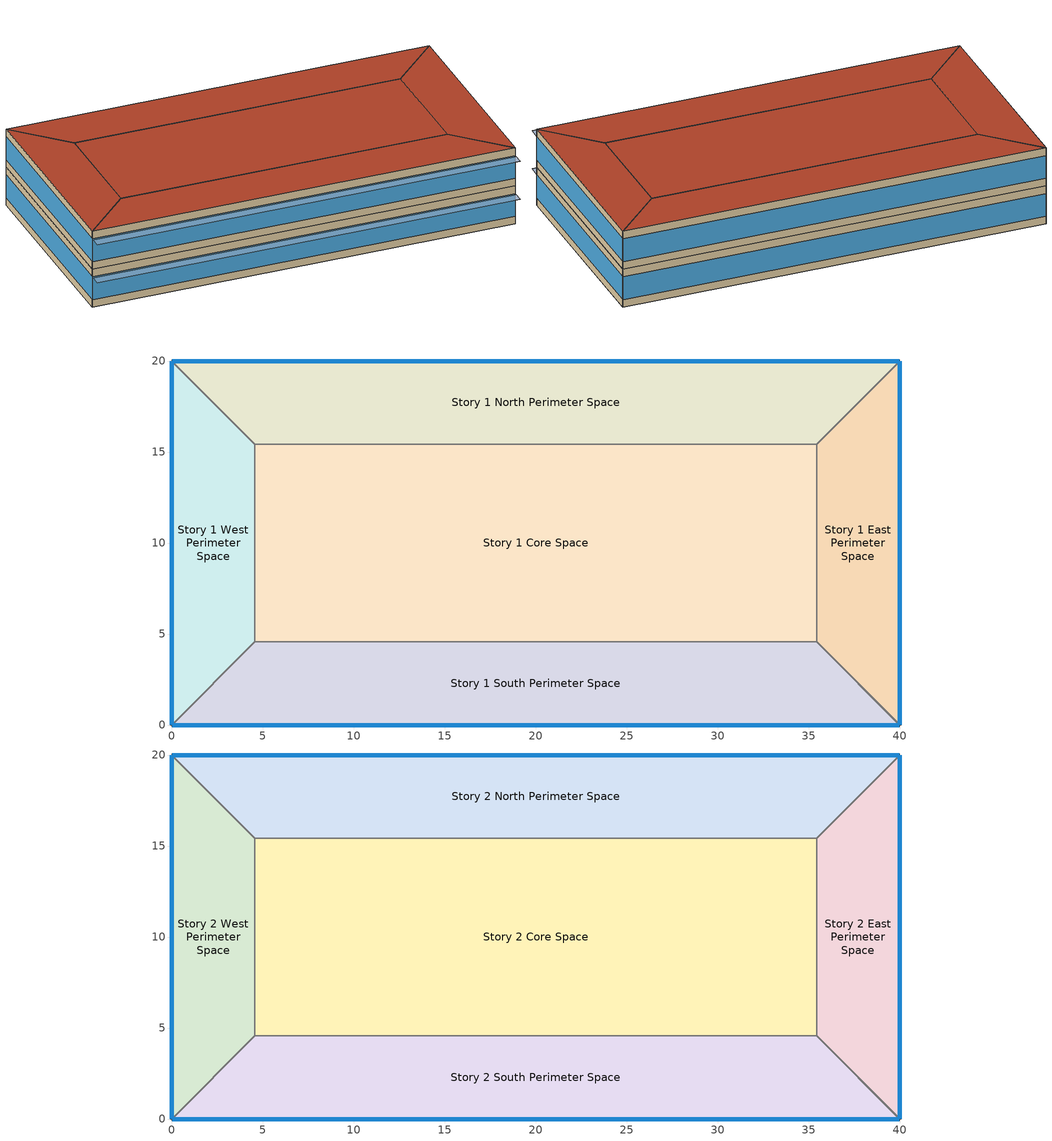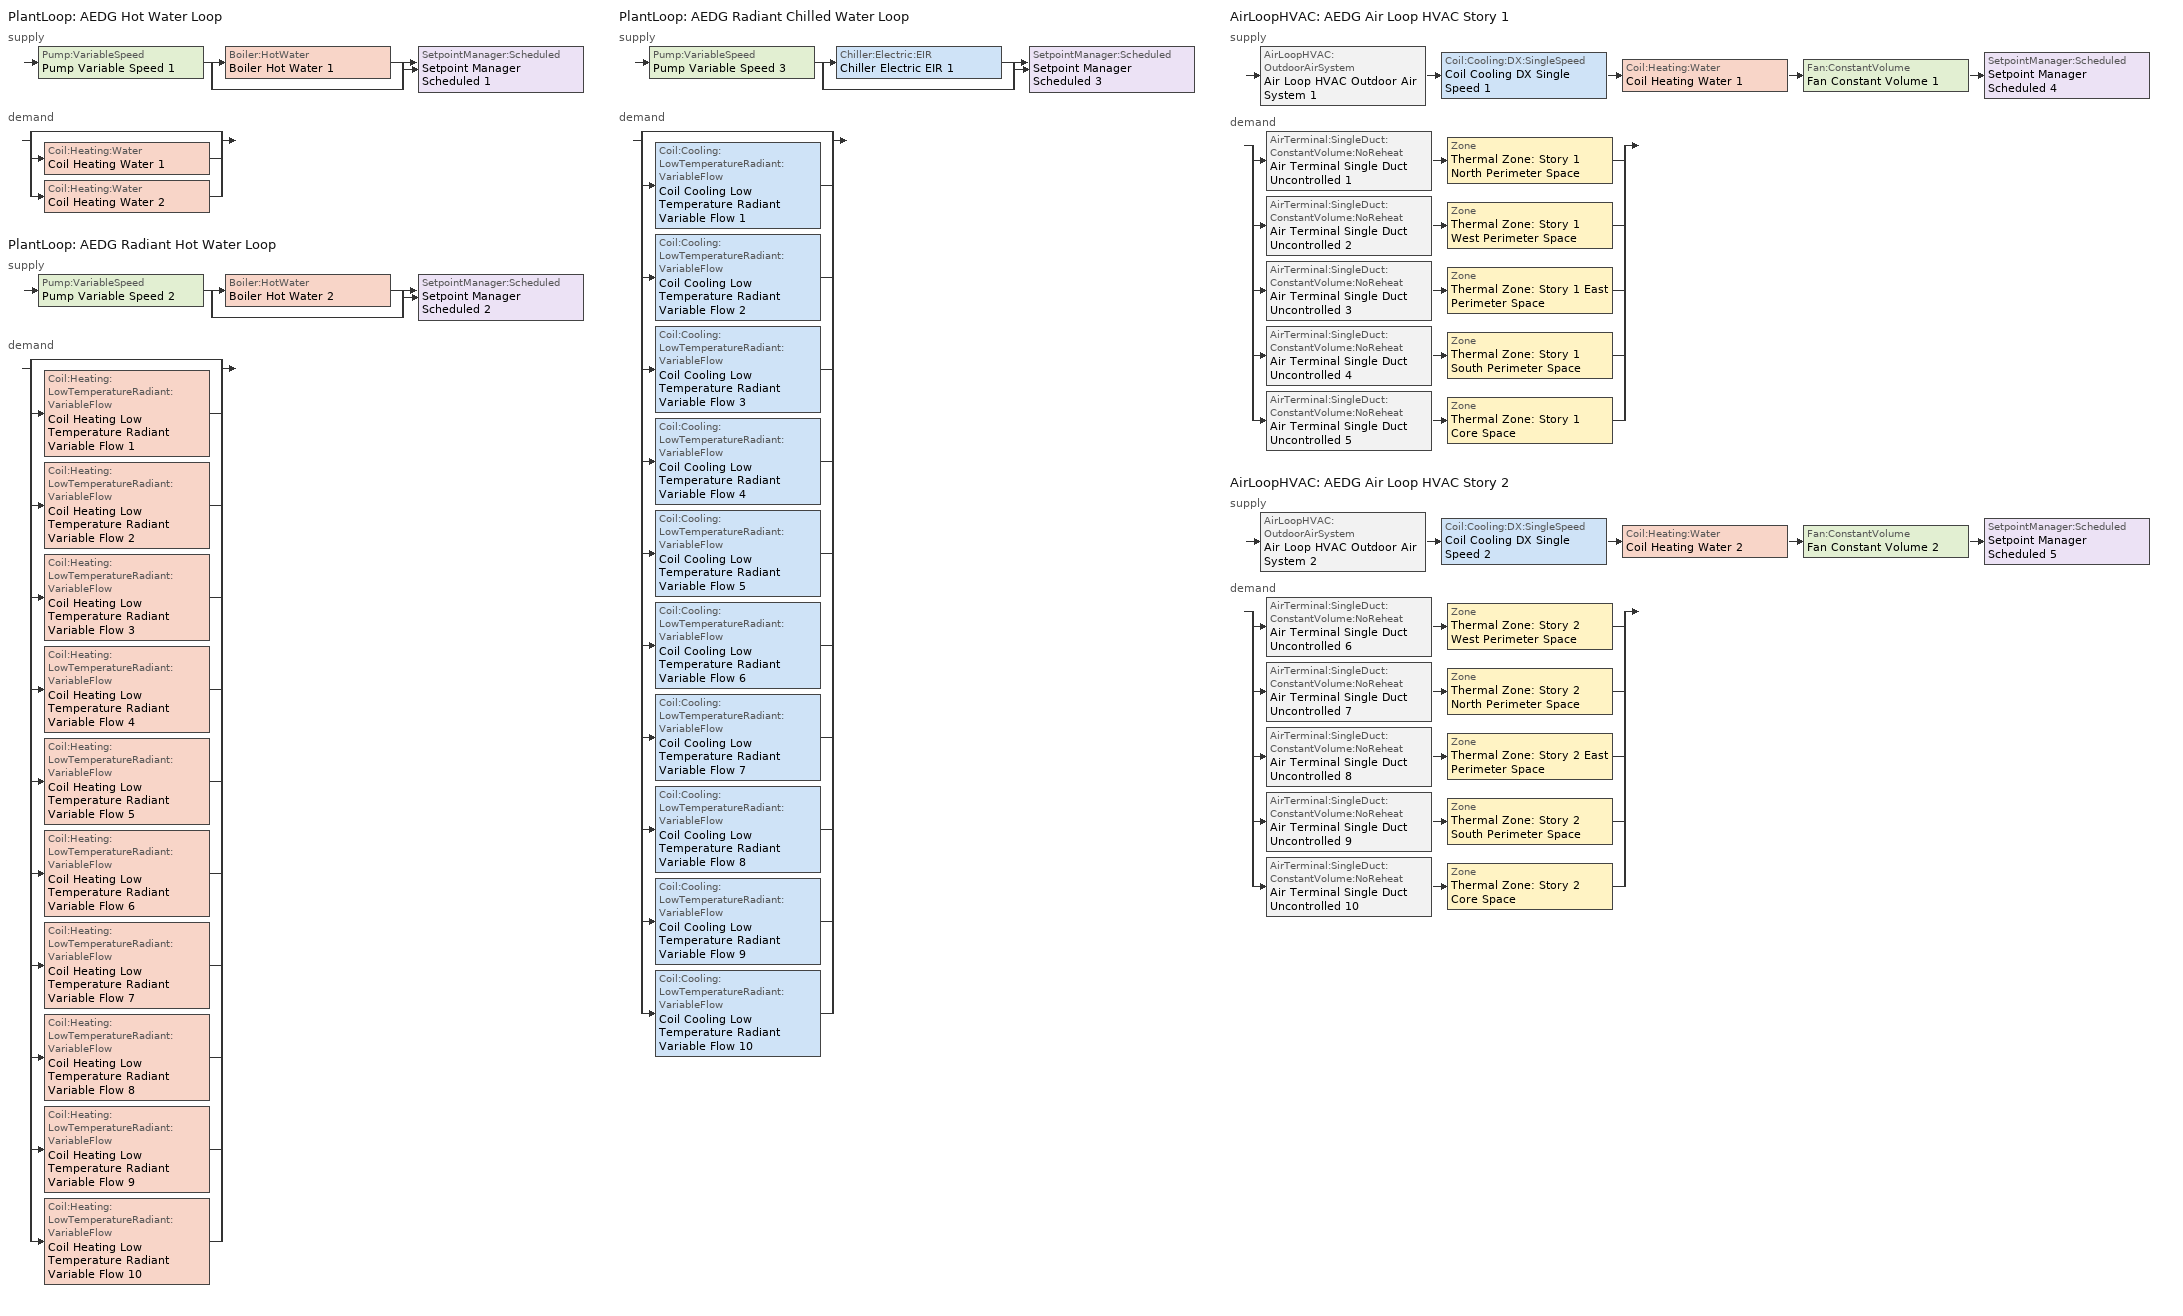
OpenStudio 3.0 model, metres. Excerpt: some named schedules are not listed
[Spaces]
Story 1 West Perimeter Space
 floor ground (Construction Internal Source 6): 0,20 4.57,15.43 4.57,4.57 0,0 z0
 wall outside: 0,20 0,0 z0:3.8
 wall to Story 1 North Perimeter Space: 4.57,15.43 0,20 z0:3.8
 wall to Story 1 Core Space: 4.57,4.57 4.57,15.43 z0:3.8
 wall to Story 1 South Perimeter Space: 0,0 4.57,4.57 z0:3.8
 window: 0,19.97 0,0.03 z0.76:3.05
Story 1 North Perimeter Space
 floor ground (Construction Internal Source 10): 40,20 35.43,15.43 4.57,15.43 0,20 z0
 wall outside: 40,20 0,20 z0:3.8
 wall to Story 1 East Perimeter Space: 35.43,15.43 40,20 z0:3.8
 wall to Story 1 Core Space: 4.57,15.43 35.43,15.43 z0:3.8
 window: 39.97,20 0.03,20 z0.76:3.04
Story 1 East Perimeter Space
 floor ground (Construction Internal Source 1): 40,20 40,0 35.43,4.57 35.43,15.43 z0
 wall outside: 40,0 40,20 z0:3.8
 wall to Story 1 South Perimeter Space: 35.43,4.57 40,0 z0:3.8
 wall to Story 1 Core Space: 35.43,15.43 35.43,4.57 z0:3.8
 window: 40,0.03 40,19.97 z0.76:3.05
Story 1 South Perimeter Space
 floor ground (Construction Internal Source 3): 35.43,4.57 40,0 0,0 4.57,4.57 z0
 wall outside: 0,0 40,0 z0:3.8
 wall to Story 1 Core Space: 35.43,4.57 4.57,4.57 z0:3.8
 window: 0.03,0 39.97,0 z0.76:3.04
Story 1 Core Space
 floor ground (Construction Internal Source 5): 35.43,15.43 35.43,4.57 4.57,4.57 4.57,15.43 z0
Story 2 West Perimeter Space
 floor to Story 1 West Perimeter Space (Construction Internal Source 7): 0,20 4.57,15.43 4.57,4.57 0,0 z3.8
 wall outside: 0,20 0,0 z3.8:7.6
 wall to Story 2 North Perimeter Space: 4.57,15.43 0,20 z3.8:7.6
 wall to Story 2 Core Space: 4.57,4.57 4.57,15.43 z3.8:7.6
 wall to Story 2 South Perimeter Space: 0,0 4.57,4.57 z3.8:7.6
 window: 0,19.97 0,0.03 z4.56:6.85
 roof outside: 0,0 4.57,4.57 4.57,15.43 0,20 z7.6
Story 2 North Perimeter Space
 floor to Story 1 North Perimeter Space (Construction Internal Source 2): 40,20 35.43,15.43 4.57,15.43 0,20 z3.8
 wall outside: 40,20 0,20 z3.8:7.6
 wall to Story 2 East Perimeter Space: 35.43,15.43 40,20 z3.8:7.6
 wall to Story 2 Core Space: 4.57,15.43 35.43,15.43 z3.8:7.6
 window: 39.97,20 0.03,20 z4.56:6.84
 roof outside: 35.43,15.43 40,20 0,20 4.57,15.43 z7.6
Story 2 East Perimeter Space
 floor to Story 1 East Perimeter Space (Construction Internal Source 8): 40,20 40,0 35.43,4.57 35.43,15.43 z3.8
 wall outside: 40,0 40,20 z3.8:7.6
 wall to Story 2 South Perimeter Space: 35.43,4.57 40,0 z3.8:7.6
 wall to Story 2 Core Space: 35.43,15.43 35.43,4.57 z3.8:7.6
 window: 40,0.03 40,19.97 z4.56:6.85
 roof outside: 40,0 40,20 35.43,15.43 35.43,4.57 z7.6
Story 2 South Perimeter Space
 floor to Story 1 South Perimeter Space (Construction Internal Source 9): 35.43,4.57 40,0 0,0 4.57,4.57 z3.8
 wall outside: 0,0 40,0 z3.8:7.6
 wall to Story 2 Core Space: 35.43,4.57 4.57,4.57 z3.8:7.6
 window: 0.03,0 39.97,0 z4.56:6.84
 roof outside: 40,0 35.43,4.57 4.57,4.57 0,0 z7.6
Story 2 Core Space
 floor to Story 1 Core Space (Construction Internal Source 4): 35.43,15.43 35.43,4.57 4.57,4.57 4.57,15.43 z3.8
 roof outside: 35.43,4.57 35.43,15.43 4.57,15.43 4.57,4.57 z7.6
shading: 39.97,-1.14 39.97,0 0.03,0 0.03,-1.14 z6.84; 39.97,-1.14 39.97,0 0.03,0 0.03,-1.14 z3.04
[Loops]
PlantLoop 'AEDG Hot Water Loop'
 supply: Pump:VariableSpeed 'Pump Variable Speed 1' > split
  | Boiler:HotWater 'Boiler Hot Water 1'
  | bypass
  join > SetpointManager:Scheduled 'Setpoint Manager Scheduled 1'
 demand: split
  | bypass
  | Coil:Heating:Water 'Coil Heating Water 1'
  | Coil:Heating:Water 'Coil Heating Water 2'
PlantLoop 'AEDG Radiant Hot Water Loop'
 supply: Pump:VariableSpeed 'Pump Variable Speed 2' > split
  | Boiler:HotWater 'Boiler Hot Water 2'
  | bypass
  join > SetpointManager:Scheduled 'Setpoint Manager Scheduled 2'
 demand: split
  | bypass
  | Coil:Heating:LowTemperatureRadiant:VariableFlow 'Coil Heating Low Temperature Radiant Variable Flow 1'
  | Coil:Heating:LowTemperatureRadiant:VariableFlow 'Coil Heating Low Temperature Radiant Variable Flow 2'
  | Coil:Heating:LowTemperatureRadiant:VariableFlow 'Coil Heating Low Temperature Radiant Variable Flow 3'
  | Coil:Heating:LowTemperatureRadiant:VariableFlow 'Coil Heating Low Temperature Radiant Variable Flow 4'
  | Coil:Heating:LowTemperatureRadiant:VariableFlow 'Coil Heating Low Temperature Radiant Variable Flow 5'
  | Coil:Heating:LowTemperatureRadiant:VariableFlow 'Coil Heating Low Temperature Radiant Variable Flow 6'
  | Coil:Heating:LowTemperatureRadiant:VariableFlow 'Coil Heating Low Temperature Radiant Variable Flow 7'
  | Coil:Heating:LowTemperatureRadiant:VariableFlow 'Coil Heating Low Temperature Radiant Variable Flow 8'
  | Coil:Heating:LowTemperatureRadiant:VariableFlow 'Coil Heating Low Temperature Radiant Variable Flow 9'
  | Coil:Heating:LowTemperatureRadiant:VariableFlow 'Coil Heating Low Temperature Radiant Variable Flow 10'
PlantLoop 'AEDG Radiant Chilled Water Loop'
 supply: Pump:VariableSpeed 'Pump Variable Speed 3' > split
  | Chiller:Electric:EIR 'Chiller Electric EIR 1'
  | bypass
  join > SetpointManager:Scheduled 'Setpoint Manager Scheduled 3'
 demand: split
  | bypass
  | Coil:Cooling:LowTemperatureRadiant:VariableFlow 'Coil Cooling Low Temperature Radiant Variable Flow 1'
  | Coil:Cooling:LowTemperatureRadiant:VariableFlow 'Coil Cooling Low Temperature Radiant Variable Flow 2'
  | Coil:Cooling:LowTemperatureRadiant:VariableFlow 'Coil Cooling Low Temperature Radiant Variable Flow 3'
  | Coil:Cooling:LowTemperatureRadiant:VariableFlow 'Coil Cooling Low Temperature Radiant Variable Flow 4'
  | Coil:Cooling:LowTemperatureRadiant:VariableFlow 'Coil Cooling Low Temperature Radiant Variable Flow 5'
  | Coil:Cooling:LowTemperatureRadiant:VariableFlow 'Coil Cooling Low Temperature Radiant Variable Flow 6'
  | Coil:Cooling:LowTemperatureRadiant:VariableFlow 'Coil Cooling Low Temperature Radiant Variable Flow 7'
  | Coil:Cooling:LowTemperatureRadiant:VariableFlow 'Coil Cooling Low Temperature Radiant Variable Flow 8'
  | Coil:Cooling:LowTemperatureRadiant:VariableFlow 'Coil Cooling Low Temperature Radiant Variable Flow 9'
  | Coil:Cooling:LowTemperatureRadiant:VariableFlow 'Coil Cooling Low Temperature Radiant Variable Flow 10'
AirLoopHVAC 'AEDG Air Loop HVAC Story 1'
 supply: AirLoopHVAC:OutdoorAirSystem 'Air Loop HVAC Outdoor Air System 1' > Coil:Cooling:DX:SingleSpeed 'Coil Cooling DX Single Speed 1' > Coil:Heating:Water 'Coil Heating Water 1' > Fan:ConstantVolume 'Fan Constant Volume 1' > SetpointManager:Scheduled 'Setpoint Manager Scheduled 4'
 demand: split
  | AirTerminal:SingleDuct:ConstantVolume:NoReheat 'Air Terminal Single Duct Uncontrolled 1' > Zone 'Thermal Zone: Story 1 North Perimeter Space'
  | AirTerminal:SingleDuct:ConstantVolume:NoReheat 'Air Terminal Single Duct Uncontrolled 2' > Zone 'Thermal Zone: Story 1 West Perimeter Space'
  | AirTerminal:SingleDuct:ConstantVolume:NoReheat 'Air Terminal Single Duct Uncontrolled 3' > Zone 'Thermal Zone: Story 1 East Perimeter Space'
  | AirTerminal:SingleDuct:ConstantVolume:NoReheat 'Air Terminal Single Duct Uncontrolled 4' > Zone 'Thermal Zone: Story 1 South Perimeter Space'
  | AirTerminal:SingleDuct:ConstantVolume:NoReheat 'Air Terminal Single Duct Uncontrolled 5' > Zone 'Thermal Zone: Story 1 Core Space'
AirLoopHVAC 'AEDG Air Loop HVAC Story 2'
 supply: AirLoopHVAC:OutdoorAirSystem 'Air Loop HVAC Outdoor Air System 2' > Coil:Cooling:DX:SingleSpeed 'Coil Cooling DX Single Speed 2' > Coil:Heating:Water 'Coil Heating Water 2' > Fan:ConstantVolume 'Fan Constant Volume 2' > SetpointManager:Scheduled 'Setpoint Manager Scheduled 5'
 demand: split
  | AirTerminal:SingleDuct:ConstantVolume:NoReheat 'Air Terminal Single Duct Uncontrolled 6' > Zone 'Thermal Zone: Story 2 West Perimeter Space'
  | AirTerminal:SingleDuct:ConstantVolume:NoReheat 'Air Terminal Single Duct Uncontrolled 7' > Zone 'Thermal Zone: Story 2 North Perimeter Space'
  | AirTerminal:SingleDuct:ConstantVolume:NoReheat 'Air Terminal Single Duct Uncontrolled 8' > Zone 'Thermal Zone: Story 2 East Perimeter Space'
  | AirTerminal:SingleDuct:ConstantVolume:NoReheat 'Air Terminal Single Duct Uncontrolled 9' > Zone 'Thermal Zone: Story 2 South Perimeter Space'
  | AirTerminal:SingleDuct:ConstantVolume:NoReheat 'Air Terminal Single Duct Uncontrolled 10' > Zone 'Thermal Zone: Story 2 Core Space'
[ClimateZones]
Climate Zone Institution Name 1=ASHRAE; Climate Zone Document Name 1=ANSI/ASHRAE Standard 169; Climate Zone Document Year 1=2006; Climate Zone Value 1=2A; Climate Zone Institution Name 2=CEC; Climate Zone Document Name 2=California Climate Zone Descriptions; Climate Zone Document Year 2=1995
[Building]
Building 1: Space Type=90.1-2010 - Office - OpenOffice; Default Construction Set=90.1-2010 - CZ2 - Office; Standards Building Type=Office
[Site]
Austin Mueller Municipal Ap  U: Latitude {deg}=30.29; Longitude {deg}=-97.74; Time Zone {hr}=-6; Elevation {m}=213
[SizingPeriod:DesignDay] Barometric Pressure {Pa}=98792; Sky Clearness=0; Rain Indicator=0; Snow Indicator=0; Day of Month=21; Daylight Saving Time Indicator=0; Dry-Bulb Temperature Range Modifier Type=DefaultMultipliers
Name | Maximum Dry-Bulb Temperature {C} | Daily Dry-Bulb Temperature Range {deltaC} | Humidity Indicating Conditions at Maximum Dry-Bulb | Wind Speed {m/s} | Wind Direction {deg} | Month | Day Type | Humidity Indicating Type | Solar Model Indicator | ASHRAE Taub | ASHRAE Taud
Austin Mueller Municipal Ap Ann Clg .4% Condns WB=>MDB | 32.1 | 12.5 | 26.2 | 3.7 | 190 | 8 | SummerDesignDay | Wetbulb | ASHRAETau | 0.457 | 2.114
Austin Mueller Municipal Ap Ann Hum_n 99.6% Condns DP=>MCDB | 1.3 | 0 | -11.9 | 3.2 | 10 | 1 | WinterDesignDay | Dewpoint | ASHRAEClearSky
Austin Mueller Municipal Ap Ann Htg Wind 99.6% Condns WS=>MCDB | 8.3 | 0 | 8.3 | 11.5 | 10 | 1 | WinterDesignDay | Wetbulb | ASHRAEClearSky
Austin Mueller Municipal Ap Ann Clg .4% Condns Enth=>MDB | 32 | 12.5 | 81800 | 3.7 | 190 | 8 | SummerDesignDay | Enthalpy | ASHRAETau | 0.457 | 2.114
[DefaultConstructionSet]
90.1-2010 - CZ2 - Office: Default Exterior Surface Constructions=Default Surface Constructions 1; Default Interior Surface Constructions=Default Surface Constructions 2; Default Ground Contact Surface Constructions=Default Surface Constructions 3; Default Exterior SubSurface Constructions=Default Sub Surface Constructions 1; Default Interior SubSurface Constructions=Default Sub Surface Constructions 2; Interior Partition Construction=Interior Partition
[DefaultSurfaceConstructions]
Name | Floor Construction | Wall Construction | Roof Ceiling Construction
Default Surface Constructions 1 | ExtSlabCarpet 4in ClimateZone 1-8 | ASHRAE 90.1-2010 ExtWall Mass ClimateZone 2 | ASHRAE 90.1-2010 ExtRoof IEAD ClimateZone 2-8
Default Surface Constructions 2 | Interior Floor | Interior Wall | Interior Ceiling
Default Surface Constructions 3 | ExtSlabCarpet 4in ClimateZone 1-8 | ExtSlabCarpet 4in ClimateZone 1-8 | ExtSlabCarpet 4in ClimateZone 1-8
[Construction]
ExtSlabCarpet 4in ClimateZone 1-8: MAT-CC05 4 HW CONCRETE, CP02 CARPET PAD
ASHRAE 90.1-2010 ExtWall Mass ClimateZone 2: 1IN Stucco, 8IN CONCRETE HW RefBldg, Mass Wall Insulation R-4.23 IP, 1/2IN Gypsum
ASHRAE 90.1-2010 ExtRoof IEAD ClimateZone 2-8: Roof Membrane, IEAD Roof Insulation R-19.72 IP, Metal Decking
Interior Floor: F16 Acoustic tile, F05 Ceiling air space resistance, M11 100mm lightweight concrete
Interior Wall: G01a 19mm gypsum board, F04 Wall air space resistance, G01a 19mm gypsum board
Interior Ceiling: M11 100mm lightweight concrete, F05 Ceiling air space resistance, F16 Acoustic tile
ASHRAE 90.1-2010 ExtWindow Metal ClimateZone 2: Fixed Window 4.26/0.25/0.16
Exterior Door: F08 Metal surface, I01 25mm insulation board
Interior Window: Clear 3mm
Interior Door; Interior Partition: G05 25mm wood
[Material]
Name | Roughness | Thickness {m} | Conductivity {W/m-K} | Density {kg/m3} | Specific Heat {J/kg-K} | Thermal Absorptance | Solar Absorptance | Visible Absorptance
MAT-CC05 4 HW CONCRETE | Rough | 0.1016 | 1.311 | 2240 | 836.8 | 0.9 | 0.85 | 0.85
1IN Stucco | Smooth | 0.0253 | 0.6918 | 1858 | 837 | 0.9 | 0.92 | 0.92
8IN CONCRETE HW RefBldg | Rough | 0.2032 | 1.311 | 2240 | 836.8 | 0.9 | 0.7 | 0.7
Mass Wall Insulation R-4.23 IP | MediumRough | 0.0365372 | 0.049 | 265 | 836.8 | 0.9 | 0.7 | 0.7
1/2IN Gypsum | Smooth | 0.0127 | 0.16 | 784.9 | 830 | 0.9 | 0.4 | 0.4
Roof Membrane | VeryRough | 0.0095 | 0.16 | 1121.29 | 1460 | 0.9 | 0.7 | 0.7
IEAD Roof Insulation R-19.72 IP | MediumRough | 0.170137 | 0.049 | 265 | 836.8 | 0.9 | 0.7 | 0.7
Metal Decking | MediumSmooth | 0.0015 | 45.006 | 7680 | 418.4 | 0.9 | 0.6 | 0.6
F16 Acoustic tile | MediumSmooth | 0.0191 | 0.06 | 368 | 590 | 0.9 | 0.3 | 0.3
M11 100mm lightweight concrete | MediumRough | 0.1016 | 0.53 | 1280 | 840 | 0.9 | 0.5 | 0.5
G01a 19mm gypsum board | MediumSmooth | 0.019 | 0.16 | 800 | 1090 | 0.9 | 0.4 | 0.4
F08 Metal surface | Smooth | 0.0008 | 45.28 | 7824 | 500 | 0.9 | 0.7 | 0.7
I01 25mm insulation board | MediumRough | 0.0254 | 0.03 | 43 | 1210 | 0.9 | 0.6 | 0.6
G05 25mm wood | MediumSmooth | 0.0254 | 0.15 | 608 | 1630 | 0.9 | 0.5 | 0.5
Material 1; Material 3; Material 5; Material 7; Material 9; Material 11; Material 13; Material 15; Material 17; Material 19 | Rough | 0.0254 | 0.02 | 56.06 | 1210
Material 2; Material 4; Material 6; Material 8; Material 10; Material 12; Material 14; Material 16; Material 18; Material 20 | MediumRough | 0.0508 | 2.31 | 2322 | 832
[Material:NoMass]
CP02 CARPET PAD: Roughness=Smooth; Thermal Resistance {m2-K/W}=0.1; Thermal Absorptance=0.9; Solar Absorptance=0.8; Visible Absorptance=0.8
[Material:AirGap]
Name | Thermal Resistance {m2-K/W}
F05 Ceiling air space resistance | 0.18
F04 Wall air space resistance | 0.15
[DefaultSubSurfaceConstructions]
Name | Fixed Window Construction | Operable Window Construction | Door Construction | Tubular Daylight Dome Construction | Tubular Daylight Diffuser Construction
Default Sub Surface Constructions 1 | ASHRAE 90.1-2010 ExtWindow Metal ClimateZone 2 | ASHRAE 90.1-2010 ExtWindow Metal ClimateZone 2 | Exterior Door | Interior Window | Interior Window
Default Sub Surface Constructions 2 | Interior Window | Interior Window | Interior Door
[WindowMaterial:SimpleGlazingSystem]
Fixed Window 4.26/0.25/0.16: U-Factor {W/m2-K}=4.2587; Solar Heat Gain Coefficient=0.25; Visible Transmittance=0.16
[WindowMaterial:Glazing]
Clear 3mm: Optical Data Type=SpectralAverage; Thickness {m}=0.003; Solar Transmittance at Normal Incidence=0.837; Front Side Solar Reflectance at Normal Incidence=0.075; Back Side Solar Reflectance at Normal Incidence=0; Visible Transmittance at Normal Incidence=0.898; Front Side Visible Reflectance at Normal Incidence=0.081; Back Side Visible Reflectance at Normal Incidence=0; Infrared Transmittance at Normal Incidence=0; Front Side Infrared Hemispherical Emissivity=0.84; Back Side Infrared Hemispherical Emissivity=0.84; Conductivity {W/m-K}=0.9; Dirt Correction Factor for Solar and Visible Transmittance=1; Solar Diffusing=No
[Construction:InternalSource]
Construction Internal Source 1: 2, Material 1, Material 2, Material 2
Construction Internal Source 2: 2, Material 3, Material 4, Material 4
Construction Internal Source 3: 2, Material 5, Material 6, Material 6
Construction Internal Source 4: 2, Material 7, Material 8, Material 8
Construction Internal Source 5: 2, Material 9, Material 10, Material 10
Construction Internal Source 6: 2, Material 11, Material 12, Material 12
Construction Internal Source 7: 2, Material 13, Material 14, Material 14
Construction Internal Source 8: 2, Material 15, Material 16, Material 16
Construction Internal Source 9: 2, Material 17, Material 18, Material 18
Construction Internal Source 10: 2, Material 19, Material 20, Material 20
[DesignSpecification:OutdoorAir] Outdoor Air Method=Sum; Outdoor Air Flow per Person {m3/s-person}=0.00235974; Outdoor Air Flow per Floor Area {m3/s-m2}=0.0003048
90.1-2010 - Office - ClosedOffice Ventilation; 90.1-2010 - Office - Conference Ventilation; 90.1-2010 - Office - OpenOffice Ventilation
[ThermostatSetpoint:DualSetpoint] Heating Setpoint Temperature Schedule=Medium Office HtgSetp; Cooling Setpoint Temperature Schedule=Medium Office ClgSetp
Thermostat Setpoint Dual Setpoint 1; Thermostat Setpoint Dual Setpoint 2; Thermostat Setpoint Dual Setpoint 3; Thermostat Setpoint Dual Setpoint 4; Thermostat Setpoint Dual Setpoint 5; Thermostat Setpoint Dual Setpoint 6; Thermostat Setpoint Dual Setpoint 7; Thermostat Setpoint Dual Setpoint 8; Thermostat Setpoint Dual Setpoint 9; Thermostat Setpoint Dual Setpoint 10
[SpaceType] Standards Building Type=Office
Name | Default Schedule Set | Design Specification Outdoor Air Object | Standards Space Type
90.1-2010 - Office - ClosedOffice | 90.1-2010 - Office - ClosedOffice Schedule Set | 90.1-2010 - Office - ClosedOffice Ventilation | ClosedOffice
90.1-2010 - Office - Conference | 90.1-2010 - Office - Conference Schedule Set | 90.1-2010 - Office - Conference Ventilation | Conference
90.1-2010 - Office - OpenOffice | 90.1-2010 - Office - OpenOffice Schedule Set | 90.1-2010 - Office - OpenOffice Ventilation | OpenOffice
[DefaultScheduleSet] Number of People Schedule=Medium Office Bldg Occ; People Activity Level Schedule=Medium Office Activity; Lighting Schedule=Office Bldg Light; Electric Equipment Schedule=Medium Office Bldg Equip; Infiltration Schedule=Medium Office Infil Quarter On
90.1-2010 - Office - ClosedOffice Schedule Set; 90.1-2010 - Office - Conference Schedule Set; 90.1-2010 - Office - OpenOffice Schedule Set
[Lights:Definition] Design Level Calculation Method=Watts/Area
Name | Watts per Space Floor Area {W/m2}
90.1-2010 - Office - ClosedOffice Lights Definition | 11.9479
90.1-2010 - Office - Conference Lights Definition | 132.396
90.1-2010 - Office - OpenOffice Lights Definition | 10.5486
[Lights]
Name | Lights Definition | Space or SpaceType
90.1-2010 - Office - ClosedOffice Lights | 90.1-2010 - Office - ClosedOffice Lights Definition | 90.1-2010 - Office - ClosedOffice
90.1-2010 - Office - Conference Lights | 90.1-2010 - Office - Conference Lights Definition | 90.1-2010 - Office - Conference
90.1-2010 - Office - OpenOffice Lights | 90.1-2010 - Office - OpenOffice Lights Definition | 90.1-2010 - Office - OpenOffice
[People:Definition] Number of People Calculation Method=People/Area; Fraction Radiant=0.3
Name | People per Space Floor Area {person/m2}
90.1-2010 - Office - ClosedOffice People Definition | 0.0511286
90.1-2010 - Office - Conference People Definition | 0.538196
90.1-2010 - Office - OpenOffice People Definition | 0.0565105
[People]
Name | People Definition | Space or SpaceType
90.1-2010 - Office - ClosedOffice People | 90.1-2010 - Office - ClosedOffice People Definition | 90.1-2010 - Office - ClosedOffice
90.1-2010 - Office - Conference People | 90.1-2010 - Office - Conference People Definition | 90.1-2010 - Office - Conference
90.1-2010 - Office - OpenOffice People | 90.1-2010 - Office - OpenOffice People Definition | 90.1-2010 - Office - OpenOffice
[SpaceInfiltration:DesignFlowRate] Design Flow Rate Calculation Method=Flow/ExteriorArea; Flow per Exterior Surface Area {m3/s-m2}=0.000226568
Name | Space or SpaceType
90.1-2010 - Office - ClosedOffice Infiltration | 90.1-2010 - Office - ClosedOffice
90.1-2010 - Office - Conference Infiltration | 90.1-2010 - Office - Conference
90.1-2010 - Office - OpenOffice Infiltration | 90.1-2010 - Office - OpenOffice
[ElectricEquipment:Definition] Design Level Calculation Method=Watts/Area
Name | Watts per Space Floor Area {W/m2}
90.1-2010 - Office - ClosedOffice Electric Equipment Definition | 6.8889
90.1-2010 - Office - Conference Electric Equipment Definition | 3.98265
90.1-2010 - Office - OpenOffice Electric Equipment Definition | 7.64238
[ElectricEquipment]
Name | Electric Equipment Definition | Space or SpaceType
90.1-2010 - Office - ClosedOffice Electric Equipment | 90.1-2010 - Office - ClosedOffice Electric Equipment Definition | 90.1-2010 - Office - ClosedOffice
90.1-2010 - Office - Conference Electric Equipment | 90.1-2010 - Office - Conference Electric Equipment Definition | 90.1-2010 - Office - Conference
90.1-2010 - Office - OpenOffice Electric Equipment | 90.1-2010 - Office - OpenOffice Electric Equipment Definition | 90.1-2010 - Office - OpenOffice
[BuildingStory] Nominal Floor to Floor Height {m}=3.8
Name | Nominal Z Coordinate {m}
Story 1 | 0
Story 2 | 3.8
[Space]
Name | Building Story | Thermal Zone | Space Type
Story 1 West Perimeter Space | Story 1 | Thermal Zone: Story 1 West Perimeter Space
Story 1 North Perimeter Space | Story 1 | Thermal Zone: Story 1 North Perimeter Space
Story 1 East Perimeter Space | Story 1 | Thermal Zone: Story 1 East Perimeter Space
Story 1 South Perimeter Space | Story 1 | Thermal Zone: Story 1 South Perimeter Space
Story 1 Core Space | Story 1 | Thermal Zone: Story 1 Core Space
Story 2 West Perimeter Space | Story 2 | Thermal Zone: Story 2 West Perimeter Space | 90.1-2010 - Office - ClosedOffice
Story 2 North Perimeter Space | Story 2 | Thermal Zone: Story 2 North Perimeter Space | 90.1-2010 - Office - ClosedOffice
Story 2 East Perimeter Space | Story 2 | Thermal Zone: Story 2 East Perimeter Space | 90.1-2010 - Office - ClosedOffice
Story 2 South Perimeter Space | Story 2 | Thermal Zone: Story 2 South Perimeter Space
Story 2 Core Space | Story 2 | Thermal Zone: Story 2 Core Space | 90.1-2010 - Office - Conference
[ThermalZone] Use Ideal Air Loads=No
Name | Thermostat
Thermal Zone: Story 1 West Perimeter Space | Thermostat Setpoint Dual Setpoint 2
Thermal Zone: Story 1 Core Space | Thermostat Setpoint Dual Setpoint 1
Thermal Zone: Story 1 North Perimeter Space | Thermostat Setpoint Dual Setpoint 3
Thermal Zone: Story 1 South Perimeter Space | Thermostat Setpoint Dual Setpoint 4
Thermal Zone: Story 2 East Perimeter Space | Thermostat Setpoint Dual Setpoint 5
Thermal Zone: Story 2 West Perimeter Space | Thermostat Setpoint Dual Setpoint 6
Thermal Zone: Story 2 Core Space | Thermostat Setpoint Dual Setpoint 7
Thermal Zone: Story 1 East Perimeter Space | Thermostat Setpoint Dual Setpoint 8
Thermal Zone: Story 2 South Perimeter Space | Thermostat Setpoint Dual Setpoint 9
Thermal Zone: Story 2 North Perimeter Space | Thermostat Setpoint Dual Setpoint 10
[Sizing:Zone] Zone Cooling Design Supply Air Temperature Input Method=SupplyAirTemperature; Zone Cooling Design Supply Air Temperature {C}=14; Zone Cooling Design Supply Air Temperature Difference {deltaC}=11.11; Zone Heating Design Supply Air Temperature Input Method=SupplyAirTemperature; Zone Heating Design Supply Air Temperature {C}=40; Zone Heating Design Supply Air Temperature Difference {deltaC}=11.11; Zone Cooling Design Supply Air Humidity Ratio {kg-H2O/kg-air}=0.0085; Zone Heating Design Supply Air Humidity Ratio {kg-H2O/kg-air}=0.008; Cooling Design Air Flow Method=DesignDay; Heating Design Air Flow Method=DesignDay; Account for Dedicated Outdoor Air System=No; Dedicated Outdoor Air System Control Strategy=NeutralSupplyAir; Dedicated Outdoor Air Low Setpoint Temperature for Design {C}=autosize; Dedicated Outdoor Air High Setpoint Temperature for Design {C}=autosize
Thermal Zone: Story 1 West Perimeter Space; Thermal Zone: Story 1 Core Space; Thermal Zone: Story 1 North Perimeter Space; Thermal Zone: Story 1 South Perimeter Space; Thermal Zone: Story 2 East Perimeter Space; Thermal Zone: Story 2 West Perimeter Space; Thermal Zone: Story 2 Core Space; Thermal Zone: Story 1 East Perimeter Space; Thermal Zone: Story 2 South Perimeter Space; Thermal Zone: Story 2 North Perimeter Space
[Zone equipment]
Thermal Zone: Story 1 West Perimeter Space: Air Terminal Single Duct Uncontrolled 2, Zone HVAC Low Temperature Radiant Variable Flow 6
Thermal Zone: Story 1 Core Space: Air Terminal Single Duct Uncontrolled 5, Zone HVAC Low Temperature Radiant Variable Flow 5
Thermal Zone: Story 1 North Perimeter Space: Air Terminal Single Duct Uncontrolled 1, Zone HVAC Low Temperature Radiant Variable Flow 10
Thermal Zone: Story 1 South Perimeter Space: Air Terminal Single Duct Uncontrolled 4, Zone HVAC Low Temperature Radiant Variable Flow 3
Thermal Zone: Story 2 East Perimeter Space: Air Terminal Single Duct Uncontrolled 8, Zone HVAC Low Temperature Radiant Variable Flow 8
Thermal Zone: Story 2 West Perimeter Space: Air Terminal Single Duct Uncontrolled 6, Zone HVAC Low Temperature Radiant Variable Flow 7
Thermal Zone: Story 2 Core Space: Air Terminal Single Duct Uncontrolled 10, Zone HVAC Low Temperature Radiant Variable Flow 4
Thermal Zone: Story 1 East Perimeter Space: Air Terminal Single Duct Uncontrolled 3, Zone HVAC Low Temperature Radiant Variable Flow 1
Thermal Zone: Story 2 South Perimeter Space: Air Terminal Single Duct Uncontrolled 9, Zone HVAC Low Temperature Radiant Variable Flow 9
Thermal Zone: Story 2 North Perimeter Space: Air Terminal Single Duct Uncontrolled 7, Zone HVAC Low Temperature Radiant Variable Flow 2
[PlantLoop] Glycol Concentration=0; Plant Loop Volume {m3}=Autocalculate; Load Distribution Scheme=Optimal
Name | Fluid Type | Maximum Loop Temperature {C} | Minimum Loop Temperature {C}
AEDG Hot Water Loop; AEDG Radiant Hot Water Loop | Water | 100 | 10
AEDG Radiant Chilled Water Loop |  | 98 | 1
[Sizing:Plant] Sizing Option=NonCoincident; Zone Timesteps in Averaging Window=1; Coincident Sizing Factor Mode=None
Name | Loop Type | Design Loop Exit Temperature {C} | Loop Design Temperature Difference {deltaC}
AEDG Hot Water Loop | Heating | 82 | 11
AEDG Radiant Hot Water Loop | Heating | 60 | 11
AEDG Radiant Chilled Water Loop | Cooling | 15 | 6.7
[Pump:VariableSpeed] Motor Efficiency=0.9; Coefficient 1 of the Part Load Performance Curve=0; Coefficient 2 of the Part Load Performance Curve=0.0216; Coefficient 3 of the Part Load Performance Curve=-0.0325; Coefficient 4 of the Part Load Performance Curve=1.0095; Pump Control Type=Intermittent; Skin Loss Radiative Fraction=0.5; Design Power Sizing Method=PowerPerFlowPerPressure; Design Electric Power per Unit Flow Rate {W/(m3/s)}=348701.1; Design Shaft Power per Unit Flow Rate per Unit Head {W-s/m3-Pa}=1.28205; Design Minimum Flow Rate Fraction=0
Name | Rated Pump Head {Pa}
Pump Variable Speed 1; Pump Variable Speed 2 | 119563
Pump Variable Speed 3 | 149453
[Boiler:HotWater] Nominal Thermal Efficiency=0.9; Water Outlet Upper Temperature Limit {C}=99; Boiler Flow Mode=ConstantFlow; Parasitic Electric Load {W}=0; Sizing Factor=1
Boiler Hot Water 1; Boiler Hot Water 2
[SetpointManager:Scheduled] Control Variable=Temperature
Name | Schedule
Setpoint Manager Scheduled 1 | AEDG HW-Loop-Temp-Schedule
Setpoint Manager Scheduled 2 | AEDG HW-Radiant-Loop-Temp-Schedule
Setpoint Manager Scheduled 3 | AEDG CW-Radiant-Loop-Temp-Schedule
Setpoint Manager Scheduled 4; Setpoint Manager Scheduled 5 | AEDG DOAS Temperature Setpoint Schedule
[Chiller:Electric:EIR]
Chiller Electric EIR 1: Reference Capacity {W}=Autosize; Reference COP {W/W}=2.93; Reference Chilled Water Flow Rate {m3/s}=Autosize; Cooling Capacity Function of Temperature Curve=Curve Biquadratic 1; Electric Input to Cooling Output Ratio Function of Temperature Curve=Curve Biquadratic 2; Electric Input to Cooling Output Ratio Function of Part Load Ratio Curve=Curve Quadratic 1; Condenser Type=AirCooled; Chiller Flow Mode=ConstantFlow; Design Heat Recovery Water Flow Rate {m3/s}=0; Sizing Factor=1; Basin Heater Capacity {W/K}=0; Basin Heater Setpoint Temperature {C}=10; Condenser Heat Recovery Relative Capacity Fraction=1
[AirLoopHVAC] Availability Schedule=AEDG Office Ventilation Schedule; Design Supply Air Flow Rate {m3/s}=AutoSize
AEDG Air Loop HVAC Story 1; AEDG Air Loop HVAC Story 2
[Sizing:System] Type of Load to Size On=VentilationRequirement; Design Outdoor Air Flow Rate {m3/s}=Autosize; Central Heating Maximum System Air Flow Ratio=1; Preheat Design Temperature {C}=7; Preheat Design Humidity Ratio {kg-H2O/kg-Air}=0.008; Precool Design Temperature {C}=12.8; Precool Design Humidity Ratio {kg-H2O/kg-Air}=0.008; Central Cooling Design Supply Air Temperature {C}=12.8; Central Heating Design Supply Air Temperature {C}=40; Sizing Option=NonCoincident; 100% Outdoor Air in Cooling=Yes; 100% Outdoor Air in Heating=Yes; Central Cooling Design Supply Air Humidity Ratio {kg-H2O/kg-Air}=0.0085; Central Heating Design Supply Air Humidity Ratio {kg-H2O/kg-Air}=0.008; Cooling Design Air Flow Method=DesignDay; Cooling Design Air Flow Rate {m3/s}=0; Heating Design Air Flow Method=DesignDay; Heating Design Air Flow Rate {m3/s}=0; System Outdoor Air Method=VentilationRateProcedure; Zone Maximum Outdoor Air Fraction=1; Cooling Supply Air Flow Rate Per Floor Area {m3/s-m2}=0.00996765; Cooling Fraction of Autosized Cooling Supply Air Flow Rate=1; Cooling Supply Air Flow Rate Per Unit Cooling Capacity {m3/s-W}=3.94755e-05; Heating Supply Air Flow Rate Per Floor Area {m3/s-m2}=0.00996765; Heating Fraction of Autosized Heating Supply Air Flow Rate=1; Heating Fraction of Autosized Cooling Supply Air Flow Rate=1; Heating Supply Air Flow Rate Per Unit Heating Capacity {m3/s-W}=3.15882e-05; Cooling Design Capacity Method=CoolingDesignCapacity; Cooling Design Capacity {W}=autosize; Cooling Design Capacity Per Floor Area {W/m2}=234.7; Fraction of Autosized Cooling Design Capacity=1; Heating Design Capacity Method=HeatingDesignCapacity; Heating Design Capacity {W}=autosize; Heating Design Capacity Per Floor Area {W/m2}=157; Fraction of Autosized Heating Design Capacity=1; Central Cooling Capacity Control Method=OnOff
AEDG Air Loop HVAC Story 1; AEDG Air Loop HVAC Story 2
[Fan:ConstantVolume] Availability Schedule=Always On Discrete; Fan Total Efficiency=0.6; Pressure Rise {Pa}=500; Maximum Flow Rate {m3/s}=autosize; Motor Efficiency=0.9; Motor In Airstream Fraction=1
Fan Constant Volume 1; Fan Constant Volume 2
[Coil:Heating:Water] Availability Schedule=Always On Discrete
Coil Heating Water 1; Coil Heating Water 2
[Coil:Cooling:DX:SingleSpeed] Availability Schedule=Always On Discrete; Rated Total Cooling Capacity {W}=autosize; Rated Sensible Heat Ratio=autosize; Rated COP {W/W}=4; Rated Air Flow Rate {m3/s}=autosize; Rated Evaporator Fan Power Per Volume Flow Rate {W/(m3/s)}=773.3; Condenser Type=AirCooled; Evaporative Condenser Effectiveness=0; Evaporative Condenser Air Flow Rate {m3/s}=Autosize; Evaporative Condenser Pump Rated Power Consumption {W}=Autosize; Crankcase Heater Capacity {W}=0; Maximum Outdoor Dry-Bulb Temperature for Crankcase Heater Operation {C}=0; Basin Heater Capacity {W/K}=0; Basin Heater Setpoint Temperature {C}=10
Name | Total Cooling Capacity Function of Temperature Curve | Total Cooling Capacity Function of Flow Fraction Curve | Energy Input Ratio Function of Temperature Curve | Energy Input Ratio Function of Flow Fraction Curve | Part Load Fraction Correlation Curve
Coil Cooling DX Single Speed 1 | Curve Biquadratic 3 | Curve Quadratic 2 | Curve Biquadratic 4 | Curve Quadratic 3 | Curve Quadratic 4
Coil Cooling DX Single Speed 2 | Curve Biquadratic 5 | Curve Quadratic 5 | Curve Biquadratic 6 | Curve Quadratic 6 | Curve Quadratic 7
[Controller:OutdoorAir] Minimum Outdoor Air Flow Rate {m3/s}=autosize; Maximum Outdoor Air Flow Rate {m3/s}=autosize; Economizer Control Type=NoEconomizer; Economizer Control Action Type=ModulateFlow; Economizer Maximum Limit Dry-Bulb Temperature {C}=28; Economizer Maximum Limit Enthalpy {J/kg}=64000; Economizer Minimum Limit Dry-Bulb Temperature {C}=-100; Lockout Type=NoLockout; Minimum Limit Type=FixedMinimum; Minimum Fraction of Outdoor Air Schedule=Always On Discrete; Maximum Fraction of Outdoor Air Schedule=Always On Discrete; High Humidity Control=No; Heat Recovery Bypass Control Type=BypassWhenOAFlowGreaterThanMinimum
Name | Controller Mechanical Ventilation
Controller Outdoor Air 1 | Controller Mechanical Ventilation 1
Controller Outdoor Air 2 | Controller Mechanical Ventilation 2
[Controller:MechanicalVentilation] Availability Schedule=Always On Discrete; System Outdoor Air Method=ZoneSum
Controller Mechanical Ventilation 1; Controller Mechanical Ventilation 2
[AirLoopHVAC:OutdoorAirSystem]
Name | Controller
Air Loop HVAC Outdoor Air System 1 | Controller Outdoor Air 1
Air Loop HVAC Outdoor Air System 2 | Controller Outdoor Air 2
[HeatExchanger:AirToAir:SensibleAndLatent] Availability Schedule=Always On Discrete; Nominal Supply Air Flow Rate {m3/s}=autosize; Sensible Effectiveness at 100% Heating Air Flow=0.75; Latent Effectiveness at 100% Heating Air Flow=0.69; Sensible Effectiveness at 75% Heating Air Flow=0.75; Latent Effectiveness at 75% Heating Air Flow=0.69; Sensible Effectiveness at 100% Cooling Air Flow=0.75; Latent Effectiveness at 100% Cooling Air Flow=0.69; Sensible Effectiveness at 75% Cooling Air Flow=0.75; Latent Effectiveness at 75% Cooling Air Flow=0.69; Nominal Electric Power {W}=0; Supply Air Outlet Temperature Control=Yes; Heat Exchanger Type=Plate; Frost Control Type=ExhaustOnly; Threshold Temperature {C}=-12.2; Initial Defrost Time Fraction=0.167; Rate of Defrost Time Fraction Increase {1/K}=0.024; Economizer Lockout=No
Heat Exchanger Air To Air Sensible And Latent 1; Heat Exchanger Air To Air Sensible And Latent 2
[Controller:WaterCoil] Action=Normal; Minimum Actuated Flow {m3/s}=0
Name | Water Coil
Controller Water Coil 1 | Coil Heating Water 1
Controller Water Coil 2 | Coil Heating Water 2
[AirTerminal:SingleDuct:ConstantVolume:NoReheat] Availability Schedule=Always On Discrete; Maximum Air Flow Rate {m3/s}=AutoSize
Air Terminal Single Duct Uncontrolled 1; Air Terminal Single Duct Uncontrolled 2; Air Terminal Single Duct Uncontrolled 3; Air Terminal Single Duct Uncontrolled 4; Air Terminal Single Duct Uncontrolled 5; Air Terminal Single Duct Uncontrolled 6; Air Terminal Single Duct Uncontrolled 7; Air Terminal Single Duct Uncontrolled 8; Air Terminal Single Duct Uncontrolled 9; Air Terminal Single Duct Uncontrolled 10
[Coil:Heating:LowTemperatureRadiant:VariableFlow] Heating Control Temperature Schedule=AEDG Office Mean Radiant Heating Setpoint Schedule
Coil Heating Low Temperature Radiant Variable Flow 1; Coil Heating Low Temperature Radiant Variable Flow 2; Coil Heating Low Temperature Radiant Variable Flow 3; Coil Heating Low Temperature Radiant Variable Flow 4; Coil Heating Low Temperature Radiant Variable Flow 5; Coil Heating Low Temperature Radiant Variable Flow 6; Coil Heating Low Temperature Radiant Variable Flow 7; Coil Heating Low Temperature Radiant Variable Flow 8; Coil Heating Low Temperature Radiant Variable Flow 9; Coil Heating Low Temperature Radiant Variable Flow 10
[Coil:Cooling:LowTemperatureRadiant:VariableFlow] Cooling Control Temperature Schedule=AEDG Office Mean Radiant Cooling Setpoint Schedule
Coil Cooling Low Temperature Radiant Variable Flow 1; Coil Cooling Low Temperature Radiant Variable Flow 2; Coil Cooling Low Temperature Radiant Variable Flow 3; Coil Cooling Low Temperature Radiant Variable Flow 4; Coil Cooling Low Temperature Radiant Variable Flow 5; Coil Cooling Low Temperature Radiant Variable Flow 6; Coil Cooling Low Temperature Radiant Variable Flow 7; Coil Cooling Low Temperature Radiant Variable Flow 8; Coil Cooling Low Temperature Radiant Variable Flow 9; Coil Cooling Low Temperature Radiant Variable Flow 10
[ZoneHVAC:LowTemperatureRadiant:VariableFlow] Availability Schedule=Always On Discrete; Radiant Surface Type=Floors; Hydronic Tubing Inside Diameter {m}=0.012; Temperature Control Type=MeanRadiantTemperature
Name | Low Temp Radiant Variable Flow Heating Coil | Low Temp Radiant Variable Flow Cooling Coil
Zone HVAC Low Temperature Radiant Variable Flow 1 | Coil Heating Low Temperature Radiant Variable Flow 1 | Coil Cooling Low Temperature Radiant Variable Flow 1
Zone HVAC Low Temperature Radiant Variable Flow 2 | Coil Heating Low Temperature Radiant Variable Flow 2 | Coil Cooling Low Temperature Radiant Variable Flow 2
Zone HVAC Low Temperature Radiant Variable Flow 3 | Coil Heating Low Temperature Radiant Variable Flow 3 | Coil Cooling Low Temperature Radiant Variable Flow 3
Zone HVAC Low Temperature Radiant Variable Flow 4 | Coil Heating Low Temperature Radiant Variable Flow 4 | Coil Cooling Low Temperature Radiant Variable Flow 4
Zone HVAC Low Temperature Radiant Variable Flow 5 | Coil Heating Low Temperature Radiant Variable Flow 5 | Coil Cooling Low Temperature Radiant Variable Flow 5
Zone HVAC Low Temperature Radiant Variable Flow 6 | Coil Heating Low Temperature Radiant Variable Flow 6 | Coil Cooling Low Temperature Radiant Variable Flow 6
Zone HVAC Low Temperature Radiant Variable Flow 7 | Coil Heating Low Temperature Radiant Variable Flow 7 | Coil Cooling Low Temperature Radiant Variable Flow 7
Zone HVAC Low Temperature Radiant Variable Flow 8 | Coil Heating Low Temperature Radiant Variable Flow 8 | Coil Cooling Low Temperature Radiant Variable Flow 8
Zone HVAC Low Temperature Radiant Variable Flow 9 | Coil Heating Low Temperature Radiant Variable Flow 9 | Coil Cooling Low Temperature Radiant Variable Flow 9
Zone HVAC Low Temperature Radiant Variable Flow 10 | Coil Heating Low Temperature Radiant Variable Flow 10 | Coil Cooling Low Temperature Radiant Variable Flow 10
[Refrigeration:System]
Refrigeration System: Refrigeration Condenser=Air Cooled Refrigeration Condenser; Minimum Condensing Temperature {C}=21; Refrigeration System Working Fluid Type=R404a; Suction Temperature Control Type=ConstantSuctionTemperature
[Refrigeration:Compressor]
Refrigeration Compressor - Rated Superheat: Refrigeration Compressor Power Curve=Refrigeration Compressor Power Curve 1; Refrigeration Compressor Capacity Curve=Refrigeration Compressor Capacity Curve 1; Rated Superheat {deltaC}=5.56; Rated Subcooling {deltaC}=0
[Refrigeration:Case]
Refrigerated Case: Availability Schedule=Always On Discrete 1; Zone=Thermal Zone: Story 2 Core Space; Rated Ambient Temperature {C}=24; Rated Ambient Relative Humidity {percent}=55; Rated Total Cooling Capacity per Unit Length {W/m}=1432.66; Rated Latent Heat Ratio=0.3; Rated Runtime Fraction=0.85; Case Length {m}=3.66; Case Operating Temperature {C}=2.78; Latent Case Credit Curve Type=CaseTemperatureMethod; Latent Case Credit Curve=Refrigerated Case Latent Credit Curve; Standard Case Fan Power per Unit Length {W/m}=41.01; Operating Case Fan Power per Unit Length {W/m}=41.01; Standard Case Lighting Power per Unit Length {W/m}=45.93; Installed Case Lighting Power per Unit Length {W/m}=45.93; Case Lighting Schedule=Refrigeration Default Schedule; Fraction of Lighting Energy to Case=1; Anti-Sweat Heater Control Type=None; Humidity at Zero Anti-Sweat Heater Energy {percent}=-10; Case Height {m}=1.5; Fraction of Anti-Sweat Heater Energy to Case=1; Case Defrost Power per Unit Length {W/m}=0; Case Defrost Type=OffCycle; Case Defrost Schedule=Refrigeration Default Schedule; Case Defrost Drip-Down Schedule=Refrigeration Default Schedule; Defrost Energy Correction Curve Type=None; Defrost Energy Correction Curve=Refrigerated Case Defrost Modifier Curve; Under Case HVAC Return Air Fraction=0; Design Evaporator Temperature or Brine Inlet Temperature {C}=-5.56
[Refrigeration:Condenser:AirCooled]
Air Cooled Refrigeration Condenser: Rated Effective Total Heat Rejection Rate Curve=Refrigeration Condenser Air Cooled HR Curve; Rated Subcooling Temperature Difference {deltaC}=0; Condenser Fan Speed Control Type=VariableSpeed; Rated Fan Power {W}=7000; Minimum Fan Air Flow Ratio=0.25
[Schedule:Ruleset]
Name | Default Day Schedule | Summer Design Day Schedule | Winter Design Day Schedule
Office Bldg Light | Office Bldg Light Default Schedule | Office Bldg Light Summer Design Day | Office Bldg Light Winter Design Day
Medium Office Bldg Occ | Medium Office Bldg Occ Default Schedule | Medium Office Bldg Occ Summer Design Day | Medium Office Bldg Occ Winter Design Day
Medium Office Activity | Medium Office Activity Default Schedule | Medium Office Activity Summer Design Day | Medium Office Activity Winter Design Day
Medium Office Infil Quarter On | Medium Office Infil Quarter On Default Schedule | Medium Office Infil Quarter On Summer Design Day | Medium Office Infil Quarter On Winter Design Day
Medium Office Bldg Equip | Medium Office Bldg Equip Default Schedule | Medium Office Bldg Equip Summer Design Day | Medium Office Bldg Equip Winter Design Day
Medium Office HtgSetp | Medium Office HtgSetp Default Schedule | Medium Office HtgSetp Summer Design Day | Medium Office HtgSetp Winter Design Day
Medium Office ClgSetp | Medium Office ClgSetp Default Schedule | Medium Office ClgSetp Summer Design Day | Medium Office ClgSetp Winter Design Day
AEDG Office Ventilation Schedule | AEDG Office Ventilation Schedule Weekday | AEDG Office Ventilation Schedule Summer Design Day | AEDG Office Ventilation Schedule Winter Design Day
AEDG HW-Radiant-Loop-Temp-Schedule | AEDG HW-Radiant-Loop-Temp-Schedule All Days
AEDG CW-Radiant-Loop-Temp-Schedule | AEDG CW-Radiant-Loop-Temp-Schedule All Days
AEDG Office Mean Radiant Heating Setpoint Schedule | AEDG Office Mean Radiant Heating Setpoint Schedule Weekday | AEDG Office Mean Radiant Heating Setpoint Schedule Summer Design Day | AEDG Office Mean Radiant Heating Setpoint Schedule Winter Design Day
AEDG Office Mean Radiant Cooling Setpoint Schedule | AEDG Office Mean Radiant Cooling Setpoint Schedule Weekday | AEDG Office Mean Radiant Cooling Setpoint Schedule Summer Design Day | AEDG Office Mean Radiant Cooling Setpoint Schedule Winter Design Day
AEDG DOAS Temperature Setpoint Schedule | AEDG DOAS Temperature Setpoint Schedule All Days
AEDG HW-Loop-Temp-Schedule | AEDG HW-Loop-Temp-Schedule All Days
Refrigeration Default Schedule | Refrigeration Default Day
[Schedule:Day]
Office Bldg Light Default Schedule: 5, 0, 0.05, 7, 0, 0.1, 8, 0, 0.3, 17, 0, 0.9, 18, 0, 0.7, 20, 0, 0.5, 22, 0, 0.3, 23, 0, 0.1, 24, 0, 0.05
Office Bldg Light Summer Design Day; Medium Office Bldg Equip Summer Design Day; AEDG Office Ventilation Schedule Winter Design Day; AEDG Office Ventilation Schedule Summer Design Day: 24, 0, 1
Office Bldg Light Winter Design Day; Medium Office Bldg Occ Winter Design Day; Medium Office Bldg Equip Winter Design Day: 24, 0, 0
Medium Office Bldg Occ Default Schedule: 6, 0, 0, 7, 0, 0.1, 8, 0, 0.2, 12, 0, 0.95, 13, 0, 0.5, 17, 0, 0.95, 18, 0, 0.7, 20, 0, 0.4, 22, 0, 0.1, 24, 0, 0.05
Medium Office Bldg Occ Summer Design Day: 6, 0, 0, 22, 0, 1, 24, 0, 0.05
Medium Office Activity Default Schedule; Medium Office Activity Summer Design Day; Medium Office Activity Winter Design Day: 24, 0, 120
Medium Office Infil Quarter On Default Schedule; Medium Office Infil Quarter On Summer Design Day: 6, 0, 1, 22, 0, 0.25, 24, 0, 1
Medium Office Infil Quarter On Winter Design Day: 6, 0, 1, 18, 0, 0.25, 24, 0, 1
Medium Office Bldg Equip Default Schedule: 8, 0, 0.4, 12, 0, 0.9, 13, 0, 0.8, 17, 0, 0.9, 18, 0, 0.8, 20, 0, 0.6, 22, 0, 0.5, 24, 0, 0.4
Medium Office HtgSetp Default Schedule: 6, 0, 15.6, 22, 0, 21, 24, 0, 15.6
Medium Office HtgSetp Summer Design Day: 24, 0, 15.6
Medium Office HtgSetp Winter Design Day: 24, 0, 21
Medium Office ClgSetp Default Schedule; Medium Office ClgSetp Summer Design Day: 6, 0, 26.7, 22, 0, 24, 24, 0, 26.7
Medium Office ClgSetp Winter Design Day: 24, 0, 26.7
AEDG Office Ventilation Schedule Weekday: 7, 0, 0, 22, 0, 1, 24, 0, 0
AEDG HW-Radiant-Loop-Temp-Schedule All Days: 24, 0, 45
AEDG CW-Radiant-Loop-Temp-Schedule All Days: 24, 0, 15
AEDG DOAS Temperature Setpoint Schedule All Days: 24, 0, 20
AEDG HW-Loop-Temp-Schedule All Days: 24, 0, 67
[Schedule:Rule] Apply Monday=No; Apply Tuesday=No; Apply Wednesday=No; Apply Thursday=No; Apply Friday=No; Date Specification Type=DateRange; Start Month=1; Start Day=1; End Month=12; End Day=31
Name | Schedule Ruleset | Rule Order | Day Schedule | Apply Sunday | Apply Saturday
Office Bldg Light Rule 1 | Office Bldg Light | 0 | Office Bldg Light Rule 1 Day Schedule | Yes | No
Office Bldg Light Rule 2 | Office Bldg Light | 1 | Office Bldg Light Rule 2 Day Schedule | No | Yes
Medium Office Bldg Occ Rule 1 | Medium Office Bldg Occ | 0 | Medium Office Bldg Occ Rule 1 Day Schedule | Yes | No
Medium Office Bldg Occ Rule 2 | Medium Office Bldg Occ | 1 | Medium Office Bldg Occ Rule 2 Day Schedule | No | Yes
Medium Office Infil Quarter On Rule 1 | Medium Office Infil Quarter On | 0 | Medium Office Infil Quarter On Rule 1 Day Schedule | Yes | No
Medium Office Infil Quarter On Rule 2 | Medium Office Infil Quarter On | 1 | Medium Office Infil Quarter On Rule 2 Day Schedule | No | Yes
Medium Office Bldg Equip Rule 1 | Medium Office Bldg Equip | 0 | Medium Office Bldg Equip Rule 1 Day Schedule | Yes | No
Medium Office Bldg Equip Rule 2 | Medium Office Bldg Equip | 1 | Medium Office Bldg Equip Rule 2 Day Schedule | No | Yes
Medium Office HtgSetp Rule 1 | Medium Office HtgSetp | 0 | Medium Office HtgSetp Rule 1 Day Schedule | Yes | No
Medium Office HtgSetp Rule 2 | Medium Office HtgSetp | 1 | Medium Office HtgSetp Rule 2 Day Schedule | No | Yes
Medium Office ClgSetp Rule 1 | Medium Office ClgSetp | 0 | Medium Office ClgSetp Rule 1 Day Schedule | Yes | No
Medium Office ClgSetp Rule 2 | Medium Office ClgSetp | 1 | Medium Office ClgSetp Rule 2 Day Schedule | No | Yes
[Curve:Biquadratic]
Name | Coefficient1 Constant | Coefficient2 x | Coefficient3 x**2 | Coefficient4 y | Coefficient5 y**2 | Coefficient6 x*y | Minimum Value of x | Maximum Value of x | Minimum Value of y | Maximum Value of y
Curve Biquadratic 1 | 1.05 | 0.0336 | 0.000215 | -0.00518 | -4.42e-05 | -0.000215 | 0 | 20 | 0 | 50
Curve Biquadratic 2 | 0.583 | -0.00404 | 0.000468 | -0.000224 | 0.000481 | -0.000682 | 0 | 20 | 0 | 50
Curve Biquadratic 3; Curve Biquadratic 5 | 0.42415 | 0.04426 | -0.00042 | 0.00333 | -8e-005 | -0.00021 | 17 | 22 | 13 | 46
Curve Biquadratic 4; Curve Biquadratic 6 | 1.23649 | -0.02431 | 0.00057 | -0.01434 | 0.00063 | -0.00038 | 17 | 22 | 13 | 46
[Curve:Quadratic]
Name | Coefficient1 Constant | Coefficient2 x | Coefficient3 x**2 | Minimum Value of x | Maximum Value of x
Curve Quadratic 1 | 0.0419 | 0.625 | 0.323 | 0 | 1.2
Curve Quadratic 2; Curve Quadratic 5 | 0.77136 | 0.34053 | -0.11088 | 0.75918 | 1.13877
Curve Quadratic 3; Curve Quadratic 6 | 1.2055 | -0.32953 | 0.12308 | 0.75918 | 1.13877
Curve Quadratic 4; Curve Quadratic 7 | 0.771 | 0.229 | 0 | 0 | 1
[Schedule:Constant] Value=1
Always On Discrete; Always On Discrete 1
[Curve:Bicubic] Minimum Value of x=-23.3; Maximum Value of x=7.2; Minimum Value of y=10; Maximum Value of y=60; Input Unit Type for X=Temperature; Input Unit Type for Y=Temperature
Name | Coefficient1 Constant | Coefficient2 x | Coefficient3 x**2 | Coefficient4 y | Coefficient5 y**2 | Coefficient6 x*y | Coefficient7 x**3 | Coefficient8 y**3 | Coefficient9 x**2*y | Coefficient10 x*y**2 | Output Unit Type
Refrigeration Compressor Power Curve 1 | 4451.46 | -166.108 | -5.35664 | 263.553 | -0.958849 | 8.09252 | -0.0239354 | 0.000633306 | 0.0778798 | -0.0167386 | Power
Refrigeration Compressor Capacity Curve 1 | 83249.9 | 3147.96 | 44.9276 | -1035.51 | 3.74692 | -37.3907 | 0.179897 | -0.0199971 | -0.481641 | 0.0428673 | Capacity
[Curve:Cubic]
Name | Coefficient1 Constant | Coefficient2 x | Coefficient3 x**2 | Coefficient4 x**3 | Minimum Value of x | Maximum Value of x
Refrigerated Case Latent Credit Curve | 0.0265263 | 0.00107803 | -6.02558e-05 | 1.23732e-06 | -35 | 20
Refrigerated Case Defrost Modifier Curve | 1 | 0 | 0 | 0 | 0 | 1
[Curve:Linear]
Refrigeration Condenser Air Cooled HR Curve: Coefficient1 Constant=0; Coefficient2 x=22000; Minimum Value of x=5; Maximum Value of x=22.2
